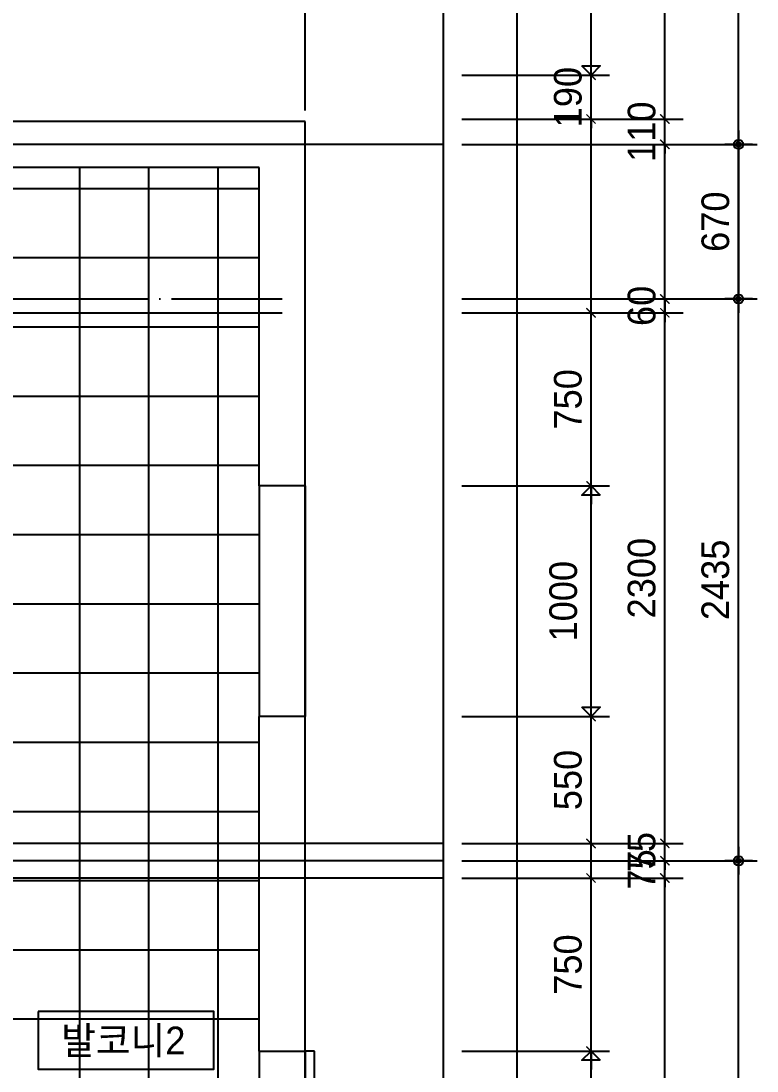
# Model space of a CAD drawing. Header units: millimetres. Extents: x -24416 to 92204, y -190080 to 23760.
# Drawn here: x 21945 to 25138, y -61425 to -56874 of the extents above; entities that cross this region are included whole.
import ezdxf
from ezdxf.enums import TextEntityAlignment as Align

# ---------------------------------------------------------------- set-up
doc = ezdxf.new("R2010")
doc.units = ezdxf.units.MM
doc.header["$LTSCALE"] = 50
doc.linetypes.add('AUDIT_D_220706163347-0', pattern=[0])
doc.linetypes.add('CEN', pattern=[62, 60, -1, 0, -1])
doc.layers.get('defpoints').update_dxf_attribs({"color": 139})
for name, color, linetype in [('AA-XXXX-DIMS', 7, 'Continuous'), ('ARDM', 7, 'Continuous'), ('CEN_CON', 1, 'CEN'), ('CEN_WALL', 12, 'CEN'), ('CONC', 2, 'Continuous'), ('DIM', 7, 'AUDIT_D_220706163347-0'), ('ELE3_CON', 7, 'Continuous'), ('X - 단위세대$0$ETC', 6, 'Continuous'), ('바닥타일', 8, 'Continuous'), ('실명', 3, 'AUDIT_D_220706163347-0'), ('실명박스', 7, 'AUDIT_D_220706163347-0')]:
    doc.layers.add(name, color=color, linetype=linetype)
doc.layers.add('MC', color=135, linetype='Continuous', plot=False)
doc.styles.add('HAUD01', font='Dotum.ttf')
doc.styles.add('맑은고딕', font='malgun.ttf', dxfattribs={"width": 0.9})
doc.dimstyles.new('DIM_40', dxfattribs={"dimscale": 40, "dimtxt": 3, "dimasz": 1, "dimexe": 2, "dimexo": 2, "dimgap": 1, "dimtad": 1, "dimdec": 0, "dimzin": 0, "dimdsep": 46, "dimtxsty": '맑은고딕', "dimblk1": 'DIMDOT', "dimblk2": 'DIMDOT', "dimsah": 1, "dimcen": 0.09, "dimdle": 2, "dimclrd": 7, "dimclre": 7, "dimclrt": 3, "dimadec": 0, "dimazin": 0, "dimtfac": 1, "dimtdec": 0, "dimtix": 1, "dimtmove": 2, "dimatfit": 3, "dimldrblk": 'DIMDOT', "dimfxl": 2, "dimtolj": 1, "dimtzin": 0, "dimarcsym": 0})
doc.dimstyles.new('MCDIM_40', dxfattribs={"dimscale": 40, "dimtxt": 3, "dimasz": 1, "dimexe": 2, "dimexo": 2, "dimgap": 1, "dimtad": 1, "dimdec": 0, "dimzin": 0, "dimdsep": 46, "dimtxsty": '맑은고딕', "dimblk1": 'ARCHTICK', "dimblk2": 'ARCHTICK', "dimsah": 1, "dimcen": 0.09, "dimdle": 2, "dimclrd": 7, "dimclre": 7, "dimclrt": 3, "dimadec": 0, "dimazin": 0, "dimtfac": 1, "dimtdec": 0, "dimtix": 1, "dimtmove": 2, "dimatfit": 3, "dimldrblk": 'ARCHTICK', "dimfxl": 1, "dimtolj": 1, "dimtzin": 0, "dimarcsym": 0})
doc.dimstyles.new('외부80-WIN', dxfattribs={"dimscale": 40, "dimtxt": 3, "dimasz": 1, "dimexe": 2, "dimexo": 2.5, "dimgap": 1.5, "dimtad": 1, "dimdec": 0, "dimzin": 0, "dimdsep": 46, "dimtxsty": '맑은고딕', "dimblk": 'DO2-2', "dimblk1": 'DO2-2', "dimblk2": 'DIMDOT', "dimcen": 0.09, "dimdle": 2, "dimclrd": 7, "dimclre": 7, "dimclrt": 3, "dimadec": 0, "dimazin": 0, "dimtfac": 1, "dimtdec": 0, "dimtix": 1, "dimtmove": 2, "dimatfit": 3, "dimldrblk": 'DO2-2', "dimfxl": 1, "dimtolj": 1, "dimtzin": 0, "dimarcsym": 0})

# ---------------------------------------------------------------- blocks, each defined once
blk = doc.blocks.new('U-84B(기본)', base_point=(204212.1, -50484.6))
at = {"layer": '바닥타일'}
h = blk.add_hatch(dxfattribs=at)
h.set_pattern_fill('_USER', color=256, scale=300, double=1, pattern_type=0)
h.set_pattern_definition([(0, (-300, 0), (0, 300), []), (90, (-300, 0), (-300, 2e-14), [])])
h.paths.add_polyline_path([(217187.1, -41924.6), (218912.1, -41924.6), (218912.1, -48794.6), (217807.1, -48794.6), (217807.1, -44604.6), (217187.1, -44604.6)])
at = {"layer": 'CEN_CON'}
for p, q in [((219112.1, -50977.8), (219112.1, -38454.6)), ((219712.1, -41824.6), (214787.1, -41824.6))]:
    blk.add_line(p, q, dxfattribs=at)
at = {"layer": 'CEN_WALL'}
for p, q in [((215432.1, -42494.6), (219012.1, -42494.6)), ((219712.1, -44929.6), (214787.1, -44929.6))]:
    blk.add_line(p, q, dxfattribs=at)
at = {"layer": 'CONC'}
for p, q in [((219112.1, -41724.6), (216592.1, -41724.6)), ((219112.1, -43304.6), (219112.1, -41724.6)), ((218912.1, -41924.6), (215084.1, -41924.6)), ((218912.1, -43304.6), (218912.1, -41924.6)), ((219112.1, -43304.6), (218912.1, -43304.6)), ((218912.1, -45754.6), (218912.1, -44304.6)), ((219112.1, -44304.6), (218912.1, -44304.6)), ((219112.1, -45754.6), (219112.1, -44304.6)), ((218912.1, -45754.6), (219112.1, -45754.6))]:
    blk.add_line(p, q, dxfattribs=at)
at = {"layer": 'ELE3_CON'}
for p, q in [((218912.1, -43304.6), (218912.1, -44304.6)), ((219112.1, -43304.6), (219112.1, -44304.6)), ((218912.1, -45754.6), (218912.1, -47854.6))]:
    blk.add_line(p, q, dxfattribs=at)
at = {"layer": 'MC'}
for p, q in [((215432.1, -42554.6), (219012.1, -42554.6)), ((219712.1, -44854.6), (214787.1, -44854.6)), ((219712.1, -45004.6), (214787.1, -45004.6))]:
    blk.add_line(p, q, dxfattribs=at)
at = {"layer": 'X - 단위세대$0$ETC'}
blk.add_lwpolyline([(219152.1, -45754.6), (219112.1, -45754.6), (219112.1, -47854.6), (219152.1, -47854.6), (219152.1, -45754.6)], dxfattribs=at)
blk = doc.blocks.new('_ArchTick')
at = {"color": 0, "linetype": 'ByBlock', "const_width": 0.15}
blk.add_lwpolyline([(-0.5, -0.5), (0.5, 0.5)], dxfattribs=at)
blk = doc.blocks.new('*D142')
at = {"layer": 'defpoints', "color": 0, "transparency": 16777216}
for p in [(23778.2, -84199), (24738.2, -84199), (23778.2, -84274)]:
    blk.add_point(p, dxfattribs=at)
at = {"layer": 'DIM', "color": 7, "lineweight": -2, "transparency": 16777216}
for p, q in [((24738.2, -84199), (24738.2, -84159)), ((23858.2, -84199), (24818.2, -84199)), ((24738.2, -84274), (24738.2, -84199)), ((23858.2, -84274), (24818.2, -84274)), ((24738.2, -84274), (24738.2, -84314))]:
    blk.add_line(p, q, dxfattribs=at)
at = {"layer": 'DIM', "color": 7, "lineweight": -2, "transparency": 16777216, "xscale": 40, "yscale": 40, "zscale": 40}
for p, rotation in [((24738.2, -84199), 270), ((24738.2, -84274), 90)]:
    blk.add_blockref('_ArchTick', p, dxfattribs=dict(at, rotation=rotation))
at = {"layer": 'DIM', "color": 3, "transparency": 16777216, "insert": (24638.1, -84236.5), "char_height": 120, "attachment_point": 5, "rotation": 90, "style": 'HAUD01'}
blk.add_mtext('\\A1;75', dxfattribs=at)
blk = doc.blocks.new('*D143')
at = {"layer": 'defpoints', "color": 0, "transparency": 16777216}
for p in [(23778.2, -81899), (24738.2, -81899), (23778.2, -84199)]:
    blk.add_point(p, dxfattribs=at)
at = {"layer": 'DIM', "color": 7, "lineweight": -2, "transparency": 16777216}
for p, q in [((24738.2, -84279), (24738.2, -81819)), ((23858.2, -81899), (24818.2, -81899)), ((23858.2, -84199), (24818.2, -84199))]:
    blk.add_line(p, q, dxfattribs=at)
at = {"layer": 'DIM', "color": 7, "lineweight": -2, "transparency": 16777216, "xscale": 40, "yscale": 40, "zscale": 40}
for p, rotation in [((24738.2, -81899), 90), ((24738.2, -84199), 270)]:
    blk.add_blockref('_ArchTick', p, dxfattribs=dict(at, rotation=rotation))
at = {"layer": 'DIM', "color": 3, "transparency": 16777216, "insert": (24638.1, -83049), "char_height": 120, "attachment_point": 5, "rotation": 90, "style": 'HAUD01'}
blk.add_mtext('\\A1;2300', dxfattribs=at)
blk = doc.blocks.new('*D144')
at = {"layer": 'defpoints', "color": 0, "transparency": 16777216}
for p in [(23778.2, -81839), (23778.2, -81899), (24738.2, -81899)]:
    blk.add_point(p, dxfattribs=at)
at = {"layer": 'DIM', "color": 7, "lineweight": -2, "transparency": 16777216}
for p, q in [((24738.2, -81839), (24738.2, -81799)), ((23858.2, -81839), (24818.2, -81839)), ((24738.2, -81839), (24738.2, -81899)), ((23858.2, -81899), (24818.2, -81899)), ((24738.2, -81899), (24738.2, -81939))]:
    blk.add_line(p, q, dxfattribs=at)
at = {"layer": 'DIM', "color": 7, "lineweight": -2, "transparency": 16777216, "xscale": 40, "yscale": 40, "zscale": 40}
for p, rotation in [((24738.2, -81839), 270), ((24738.2, -81899), 90)]:
    blk.add_blockref('_ArchTick', p, dxfattribs=dict(at, rotation=rotation))
at = {"layer": 'DIM', "color": 3, "transparency": 16777216, "insert": (24638.1, -81869), "char_height": 120, "attachment_point": 5, "rotation": 90, "style": 'HAUD01'}
blk.add_mtext('\\A1;60', dxfattribs=at)
blk = doc.blocks.new('DIMDOT')
at = {"layer": 'AA-XXXX-DIMS'}
for p, q in [((0, -1.5), (0, 1.5)), ((-1.5, 0), (1.5, 0))]:
    blk.add_line(p, q, dxfattribs=at)
for radius in [0.5, 0.25]:
    blk.add_circle((0, 0), radius, dxfattribs=at)
blk = doc.blocks.new('*D145')
at = {"layer": 'defpoints', "color": 0, "transparency": 16777216}
for p in [(23778.2, -81169), (23778.2, -81839), (25058.2, -81839)]:
    blk.add_point(p, dxfattribs=at)
at = {"layer": 'DIM', "color": 7, "lineweight": -2, "transparency": 16777216}
for p, q in [((23858.2, -81169), (25138.2, -81169)), ((25058.2, -81209), (25058.2, -81799)), ((23858.2, -81839), (25138.2, -81839))]:
    blk.add_line(p, q, dxfattribs=at)
at = {"layer": 'DIM', "color": 7, "lineweight": -2, "transparency": 16777216, "xscale": 40, "yscale": 40, "zscale": 40}
for p, rotation in [((25058.2, -81169), 90), ((25058.2, -81839), 270)]:
    blk.add_blockref('DIMDOT', p, dxfattribs=dict(at, rotation=rotation))
at = {"layer": 'DIM', "color": 3, "transparency": 16777216, "insert": (24958.1, -81504), "char_height": 120, "attachment_point": 5, "rotation": 90, "style": 'HAUD01'}
blk.add_mtext('\\A1;670', dxfattribs=at)
blk = doc.blocks.new('*D146')
at = {"layer": 'defpoints', "color": 0, "transparency": 16777216}
for p in [(23778.2, -81059), (24738.2, -81059), (23778.2, -81169)]:
    blk.add_point(p, dxfattribs=at)
at = {"layer": 'DIM', "color": 7, "lineweight": -2, "transparency": 16777216}
for p, q in [((24738.2, -81059), (24738.2, -81019)), ((23858.2, -81059), (24818.2, -81059)), ((24738.2, -81169), (24738.2, -81059)), ((23858.2, -81169), (24818.2, -81169)), ((24738.2, -81169), (24738.2, -81209))]:
    blk.add_line(p, q, dxfattribs=at)
at = {"layer": 'DIM', "color": 7, "lineweight": -2, "transparency": 16777216, "xscale": 40, "yscale": 40, "zscale": 40}
for p, rotation in [((24738.2, -81059), 270), ((24738.2, -81169), 90)]:
    blk.add_blockref('_ArchTick', p, dxfattribs=dict(at, rotation=rotation))
at = {"layer": 'DIM', "color": 3, "transparency": 16777216, "insert": (24638.1, -81114), "char_height": 120, "attachment_point": 5, "rotation": 90, "style": 'HAUD01'}
blk.add_mtext('\\A1;110', dxfattribs=at)
blk = doc.blocks.new('*D147')
at = {"layer": 'defpoints', "color": 0, "transparency": 16777216}
for p in [(23778.2, -79019), (24738.2, -79019), (23778.2, -81059)]:
    blk.add_point(p, dxfattribs=at)
at = {"layer": 'DIM', "color": 7, "lineweight": -2, "transparency": 16777216}
for p, q in [((24738.2, -81139), (24738.2, -78939)), ((23858.2, -79019), (24818.2, -79019)), ((23858.2, -81059), (24818.2, -81059))]:
    blk.add_line(p, q, dxfattribs=at)
at = {"layer": 'DIM', "color": 7, "lineweight": -2, "transparency": 16777216, "xscale": 40, "yscale": 40, "zscale": 40}
for p, rotation in [((24738.2, -79019), 90), ((24738.2, -81059), 270)]:
    blk.add_blockref('_ArchTick', p, dxfattribs=dict(at, rotation=rotation))
at = {"layer": 'DIM', "color": 3, "transparency": 16777216, "insert": (24638.1, -80039), "char_height": 120, "attachment_point": 5, "rotation": 90, "style": 'HAUD01'}
blk.add_mtext('\\A1;2040', dxfattribs=at)
blk = doc.blocks.new('*D426')
at = {"layer": 'defpoints', "color": 0, "transparency": 16777216}
for p in [(23778.2, -84274), (25058.2, -84274), (23778.2, -88149)]:
    blk.add_point(p, dxfattribs=at)
at = {"layer": 'DIM', "color": 7, "lineweight": -2, "transparency": 16777216}
for p, q in [((23858.2, -84274), (25138.2, -84274)), ((25058.2, -88109), (25058.2, -84314)), ((23858.2, -88149), (25138.2, -88149))]:
    blk.add_line(p, q, dxfattribs=at)
at = {"layer": 'DIM', "color": 7, "lineweight": -2, "transparency": 16777216, "xscale": 40, "yscale": 40, "zscale": 40}
for p, rotation in [((25058.2, -84274), 90), ((25058.2, -88149), 270)]:
    blk.add_blockref('DIMDOT', p, dxfattribs=dict(at, rotation=rotation))
at = {"layer": 'DIM', "color": 3, "transparency": 16777216, "insert": (24958.1, -86211.5), "char_height": 120, "attachment_point": 5, "rotation": 90, "style": 'HAUD01'}
blk.add_mtext('\\A1;3875', dxfattribs=at)
blk = doc.blocks.new('*D427')
at = {"layer": 'defpoints', "color": 0, "transparency": 16777216}
for p in [(23778.2, -81839), (25058.2, -81839), (23778.2, -84274)]:
    blk.add_point(p, dxfattribs=at)
at = {"layer": 'DIM', "color": 7, "lineweight": -2, "transparency": 16777216}
for p, q in [((23858.2, -81839), (25138.2, -81839)), ((25058.2, -84234), (25058.2, -81879)), ((23858.2, -84274), (25138.2, -84274))]:
    blk.add_line(p, q, dxfattribs=at)
at = {"layer": 'DIM', "color": 7, "lineweight": -2, "transparency": 16777216, "xscale": 40, "yscale": 40, "zscale": 40}
for p, rotation in [((25058.2, -81839), 90), ((25058.2, -84274), 270)]:
    blk.add_blockref('DIMDOT', p, dxfattribs=dict(at, rotation=rotation))
at = {"layer": 'DIM', "color": 3, "transparency": 16777216, "insert": (24958.1, -83056.5), "char_height": 120, "attachment_point": 5, "rotation": 90, "style": 'HAUD01'}
blk.add_mtext('\\A1;2435', dxfattribs=at)
blk = doc.blocks.new('*D428')
at = {"layer": 'defpoints', "color": 0, "transparency": 16777216}
for p in [(23778.2, -78884), (25058.2, -78884), (23778.2, -81169)]:
    blk.add_point(p, dxfattribs=at)
at = {"layer": 'DIM', "color": 7, "lineweight": -2, "transparency": 16777216}
for p, q in [((23858.2, -78884), (25138.2, -78884)), ((25058.2, -81129), (25058.2, -78924)), ((23858.2, -81169), (25138.2, -81169))]:
    blk.add_line(p, q, dxfattribs=at)
at = {"layer": 'DIM', "color": 7, "lineweight": -2, "transparency": 16777216, "xscale": 40, "yscale": 40, "zscale": 40}
for p, rotation in [((25058.2, -78884), 90), ((25058.2, -81169), 270)]:
    blk.add_blockref('DIMDOT', p, dxfattribs=dict(at, rotation=rotation))
at = {"layer": 'DIM', "color": 3, "transparency": 16777216, "insert": (24958.1, -80026.5), "char_height": 120, "attachment_point": 5, "rotation": 90, "style": 'HAUD01'}
blk.add_mtext('\\A1;2285', dxfattribs=at)
blk = doc.blocks.new('*D431')
at = {"layer": 'defpoints', "color": 0, "transparency": 16777216}
for p in [(23778.2, -84349), (24738.2, -84349), (23778.2, -87949)]:
    blk.add_point(p, dxfattribs=at)
at = {"layer": 'DIM', "color": 7, "lineweight": -2, "transparency": 16777216}
for p, q in [((24738.2, -88029), (24738.2, -84269)), ((23858.2, -84349), (24818.2, -84349)), ((23858.2, -87949), (24818.2, -87949))]:
    blk.add_line(p, q, dxfattribs=at)
at = {"layer": 'DIM', "color": 7, "lineweight": -2, "transparency": 16777216, "xscale": 40, "yscale": 40, "zscale": 40}
for p, rotation in [((24738.2, -84349), 90), ((24738.2, -87949), 270)]:
    blk.add_blockref('_ArchTick', p, dxfattribs=dict(at, rotation=rotation))
at = {"layer": 'DIM', "color": 3, "transparency": 16777216, "insert": (24638.1, -86149), "char_height": 120, "attachment_point": 5, "rotation": 90, "style": 'HAUD01'}
blk.add_mtext('\\A1;3600', dxfattribs=at)
blk = doc.blocks.new('*D432')
at = {"layer": 'defpoints', "color": 0, "transparency": 16777216}
for p in [(23778.2, -84274), (24738.2, -84274), (23778.2, -84349)]:
    blk.add_point(p, dxfattribs=at)
at = {"layer": 'DIM', "color": 7, "lineweight": -2, "transparency": 16777216}
for p, q in [((24738.2, -84274), (24738.2, -84234)), ((23858.2, -84274), (24818.2, -84274)), ((24738.2, -84349), (24738.2, -84274)), ((23858.2, -84349), (24818.2, -84349)), ((24738.2, -84349), (24738.2, -84389))]:
    blk.add_line(p, q, dxfattribs=at)
at = {"layer": 'DIM', "color": 7, "lineweight": -2, "transparency": 16777216, "xscale": 40, "yscale": 40, "zscale": 40}
for p, rotation in [((24738.2, -84274), 270), ((24738.2, -84349), 90)]:
    blk.add_blockref('_ArchTick', p, dxfattribs=dict(at, rotation=rotation))
at = {"layer": 'DIM', "color": 3, "transparency": 16777216, "insert": (24638.1, -84311.5), "char_height": 120, "attachment_point": 5, "rotation": 90, "style": 'HAUD01'}
blk.add_mtext('\\A1;75', dxfattribs=at)
blk = doc.blocks.new('DO2-2')
at = {"layer": 'ARDM'}
blk.add_line((0, 0), (-2, 0), dxfattribs=at)
blk.add_lwpolyline([(-1, -1), (-1, 1), (0, 0)], close=True, dxfattribs=at)
blk = doc.blocks.new('*D434')
at = {"layer": 'defpoints', "color": 0, "transparency": 16777216}
for p in [(23778.2, -85099), (24418.2, -85099), (23778.2, -87199)]:
    blk.add_point(p, dxfattribs=at)
at = {"layer": 'DIM', "color": 7, "lineweight": -2, "transparency": 16777216}
for p, q in [((23878.2, -85099), (24498.2, -85099)), ((24418.2, -87159), (24418.2, -85139)), ((23878.2, -87199), (24498.2, -87199))]:
    blk.add_line(p, q, dxfattribs=at)
at = {"layer": 'DIM', "color": 7, "lineweight": -2, "transparency": 16777216, "xscale": 40, "yscale": 40, "zscale": 40}
for p, rotation in [((24418.2, -85099), 90), ((24418.2, -87199), 270)]:
    blk.add_blockref('DO2-2', p, dxfattribs=dict(at, rotation=rotation))
at = {"layer": 'DIM', "color": 3, "transparency": 16777216, "insert": (24298.1, -86149), "char_height": 120, "attachment_point": 5, "rotation": 90, "style": 'HAUD01'}
blk.add_mtext('\\A1;2100', dxfattribs=at)
blk = doc.blocks.new('*D435')
at = {"layer": 'defpoints', "color": 0, "transparency": 16777216}
for p in [(23778.2, -84349), (24418.2, -84349), (23778.2, -85099)]:
    blk.add_point(p, dxfattribs=at)
at = {"layer": 'DIM', "color": 7, "lineweight": -2, "transparency": 16777216}
for p, q in [((24418.2, -85179), (24418.2, -84269)), ((23858.2, -84349), (24498.2, -84349)), ((23858.2, -85099), (24498.2, -85099))]:
    blk.add_line(p, q, dxfattribs=at)
at = {"layer": 'DIM', "color": 7, "lineweight": -2, "transparency": 16777216, "xscale": 40, "yscale": 40, "zscale": 40}
for p, rotation in [((24418.2, -84349), 90), ((24418.2, -85099), 270)]:
    blk.add_blockref('_ArchTick', p, dxfattribs=dict(at, rotation=rotation))
at = {"layer": 'DIM', "color": 3, "transparency": 16777216, "insert": (24318.1, -84724), "char_height": 120, "attachment_point": 5, "rotation": 90, "style": 'HAUD01'}
blk.add_mtext('\\A1;750', dxfattribs=at)
blk = doc.blocks.new('*D436')
at = {"layer": 'defpoints', "color": 0, "transparency": 16777216}
for p in [(23778.2, -83649), (24418.2, -83649), (23778.2, -84199)]:
    blk.add_point(p, dxfattribs=at)
at = {"layer": 'DIM', "color": 7, "lineweight": -2, "transparency": 16777216}
for p, q in [((24418.2, -84279), (24418.2, -83569)), ((23858.2, -83649), (24498.2, -83649)), ((23858.2, -84199), (24498.2, -84199))]:
    blk.add_line(p, q, dxfattribs=at)
at = {"layer": 'DIM', "color": 7, "lineweight": -2, "transparency": 16777216, "xscale": 40, "yscale": 40, "zscale": 40}
for p, rotation in [((24418.2, -83649), 90), ((24418.2, -84199), 270)]:
    blk.add_blockref('_ArchTick', p, dxfattribs=dict(at, rotation=rotation))
at = {"layer": 'DIM', "color": 3, "transparency": 16777216, "insert": (24318.1, -83924), "char_height": 120, "attachment_point": 5, "rotation": 90, "style": 'HAUD01'}
blk.add_mtext('\\A1;550', dxfattribs=at)
blk = doc.blocks.new('*D437')
at = {"layer": 'defpoints', "color": 0, "transparency": 16777216}
for p in [(23778.2, -82649), (24418.2, -82649), (23778.2, -83649)]:
    blk.add_point(p, dxfattribs=at)
at = {"layer": 'DIM', "color": 7, "lineweight": -2, "transparency": 16777216}
for p, q in [((23878.2, -82649), (24498.2, -82649)), ((24418.2, -83609), (24418.2, -82689)), ((23878.2, -83649), (24498.2, -83649))]:
    blk.add_line(p, q, dxfattribs=at)
at = {"layer": 'DIM', "color": 7, "lineweight": -2, "transparency": 16777216, "xscale": 40, "yscale": 40, "zscale": 40}
for p, rotation in [((24418.2, -82649), 90), ((24418.2, -83649), 270)]:
    blk.add_blockref('DO2-2', p, dxfattribs=dict(at, rotation=rotation))
at = {"layer": 'DIM', "color": 3, "transparency": 16777216, "insert": (24298.1, -83149), "char_height": 120, "attachment_point": 5, "rotation": 90, "style": 'HAUD01'}
blk.add_mtext('\\A1;1000', dxfattribs=at)
blk = doc.blocks.new('*D438')
at = {"layer": 'defpoints', "color": 0, "transparency": 16777216}
for p in [(23778.2, -81899), (24418.2, -81899), (23778.2, -82649)]:
    blk.add_point(p, dxfattribs=at)
at = {"layer": 'DIM', "color": 7, "lineweight": -2, "transparency": 16777216}
for p, q in [((24418.2, -82729), (24418.2, -81819)), ((23858.2, -81899), (24498.2, -81899)), ((23858.2, -82649), (24498.2, -82649))]:
    blk.add_line(p, q, dxfattribs=at)
at = {"layer": 'DIM', "color": 7, "lineweight": -2, "transparency": 16777216, "xscale": 40, "yscale": 40, "zscale": 40}
for p, rotation in [((24418.2, -81899), 90), ((24418.2, -82649), 270)]:
    blk.add_blockref('_ArchTick', p, dxfattribs=dict(at, rotation=rotation))
at = {"layer": 'DIM', "color": 3, "transparency": 16777216, "insert": (24318.1, -82274), "char_height": 120, "attachment_point": 5, "rotation": 90, "style": 'HAUD01'}
blk.add_mtext('\\A1;750', dxfattribs=at)
blk = doc.blocks.new('*D439')
at = {"layer": 'defpoints', "color": 0, "transparency": 16777216}
for p in [(23778.2, -80869), (24418.2, -80869), (23778.2, -81059)]:
    blk.add_point(p, dxfattribs=at)
at = {"layer": 'DIM', "color": 7, "lineweight": -2, "transparency": 16777216}
for p, q in [((24418.2, -80869), (24418.2, -80829)), ((23858.2, -80869), (24498.2, -80869)), ((24418.2, -81059), (24418.2, -80869)), ((23858.2, -81059), (24498.2, -81059)), ((24418.2, -81059), (24418.2, -81099))]:
    blk.add_line(p, q, dxfattribs=at)
at = {"layer": 'DIM', "color": 7, "lineweight": -2, "transparency": 16777216, "xscale": 40, "yscale": 40, "zscale": 40}
for p, rotation in [((24418.2, -80869), 270), ((24418.2, -81059), 90)]:
    blk.add_blockref('_ArchTick', p, dxfattribs=dict(at, rotation=rotation))
at = {"layer": 'DIM', "color": 3, "transparency": 16777216, "insert": (24318.1, -80964), "char_height": 120, "attachment_point": 5, "rotation": 90, "style": 'HAUD01'}
blk.add_mtext('\\A1;190', dxfattribs=at)
blk = doc.blocks.new('*D440')
at = {"layer": 'defpoints', "color": 0, "transparency": 16777216}
for p in [(23778.2, -79969), (24418.2, -79969), (23778.2, -80869)]:
    blk.add_point(p, dxfattribs=at)
at = {"layer": 'DIM', "color": 7, "lineweight": -2, "transparency": 16777216}
for p, q in [((23878.2, -79969), (24498.2, -79969)), ((24418.2, -80829), (24418.2, -80009)), ((23878.2, -80869), (24498.2, -80869))]:
    blk.add_line(p, q, dxfattribs=at)
at = {"layer": 'DIM', "color": 7, "lineweight": -2, "transparency": 16777216, "xscale": 40, "yscale": 40, "zscale": 40}
for p, rotation in [((24418.2, -79969), 90), ((24418.2, -80869), 270)]:
    blk.add_blockref('DO2-2', p, dxfattribs=dict(at, rotation=rotation))
at = {"layer": 'DIM', "color": 3, "transparency": 16777216, "insert": (24298.1, -80419), "char_height": 120, "attachment_point": 5, "rotation": 90, "style": 'HAUD01'}
blk.add_mtext('\\A1;900', dxfattribs=at)
blk = doc.blocks.new('DIM-1108')
at = {"layer": 'DIM'}
for base, p1, p2, angle, dimstyle, override, picture, middle in [((25058.2, -78884), (23778.2, -81169), (23778.2, -78884), 270, 'DIM_40', {"dimscale": 40, "dimtxsty": 'HAUD01'}, '*D428', (24958.1, -80026.5)), ((24738.2, -79019), (23778.2, -81059), (23778.2, -79019), 270, 'MCDIM_40', {"dimtxsty": 'HAUD01'}, '*D147', (24638.1, -80039)), ((24418.2, -79969), (23778.2, -80869), (23778.2, -79969), 270, '외부80-WIN', {"dimtxsty": 'HAUD01'}, '*D440', (24298.1, -80419)), ((24418.2, -80869), (23778.2, -81059), (23778.2, -80869), 270, 'MCDIM_40', {"dimtxsty": 'HAUD01'}, '*D439', (24318.1, -80964)), ((24738.2, -81059), (23778.2, -81169), (23778.2, -81059), 270, 'MCDIM_40', {"dimtxsty": 'HAUD01'}, '*D146', (24638.1, -81114)), ((25058.2, -81839), (23778.2, -81169), (23778.2, -81839), 90, 'DIM_40', {"dimscale": 40, "dimtxsty": 'HAUD01'}, '*D145', (24958.1, -81504)), ((24738.2, -81899), (23778.2, -81839), (23778.2, -81899), 90, 'MCDIM_40', {"dimtxsty": 'HAUD01'}, '*D144', (24638.1, -81869)), ((25058.2, -81839), (23778.2, -84274), (23778.2, -81839), 270, 'DIM_40', {"dimscale": 40, "dimtxsty": 'HAUD01'}, '*D427', (24958.1, -83056.5)), ((24738.2, -81899), (23778.2, -84199), (23778.2, -81899), 270, 'MCDIM_40', {"dimtxsty": 'HAUD01'}, '*D143', (24638.1, -83049)), ((24418.2, -81899), (23778.2, -82649), (23778.2, -81899), 270, 'MCDIM_40', {"dimtxsty": 'HAUD01'}, '*D438', (24318.1, -82274)), ((24418.2, -82649), (23778.2, -83649), (23778.2, -82649), 270, '외부80-WIN', {"dimtxsty": 'HAUD01'}, '*D437', (24298.1, -83149)), ((24418.2, -83649), (23778.2, -84199), (23778.2, -83649), 270, 'MCDIM_40', {"dimtxsty": 'HAUD01'}, '*D436', (24318.1, -83924)), ((24738.2, -84199), (23778.2, -84274), (23778.2, -84199), 270, 'MCDIM_40', {"dimtxsty": 'HAUD01'}, '*D142', (24638.1, -84236.5)), ((25058.2, -84274), (23778.2, -88149), (23778.2, -84274), 270, 'DIM_40', {"dimscale": 40, "dimtxsty": 'HAUD01'}, '*D426', (24958.1, -86211.5)), ((24738.2, -84274), (23778.2, -84349), (23778.2, -84274), 270, 'MCDIM_40', {"dimtxsty": 'HAUD01'}, '*D432', (24638.1, -84311.5)), ((24738.2, -84349), (23778.2, -87949), (23778.2, -84349), 270, 'MCDIM_40', {"dimtxsty": 'HAUD01'}, '*D431', (24638.1, -86149)), ((24418.2, -84349), (23778.2, -85099), (23778.2, -84349), 270, 'MCDIM_40', {"dimtxsty": 'HAUD01'}, '*D435', (24318.1, -84724)), ((24418.2, -85099), (23778.2, -87199), (23778.2, -85099), 270, '외부80-WIN', {"dimtxsty": 'HAUD01'}, '*D434', (24298.1, -86149))]:
    dim = blk.add_linear_dim(base=base, p1=p1, p2=p2, angle=angle, dimstyle=dimstyle, override=override, dxfattribs=at)
    dim.commit()
    dim.dimension.update_dxf_attribs({"geometry": picture, "text_midpoint": middle})

msp = doc.modelspace()

# ---------------------------------------------------------------- linework, layer by layer
at = {"layer": 'defpoints'}
for points in [[(5849.7, -51589.2), (5849.7, -67649), (25058.2, -67649), (25058.2, -51589.2)], [(6169.7, -51909.2), (6169.7, -67329), (24738.2, -67329), (24738.2, -51909.2)], [(6489.7, -52229.2), (6489.7, -67009), (24418.2, -67009), (24418.2, -52229.2)], [(6809.7, -52549.2), (6809.7, -66689), (24098.2, -66689), (24098.2, -52549.2)], [(7129.7, -52869.2), (7129.7, -66369), (23778.2, -66369), (23778.2, -52869.2)]]:
    msp.add_lwpolyline(points, close=True, dxfattribs=at)
at = {"layer": '실명박스'}
msp.add_lwpolyline([(22019.8, -61167.5), (22019.8, -61417.5), (22781.9, -61417.5), (22781.9, -61167.5)], close=True, dxfattribs=at)

# ---------------------------------------------------------------- block references
for name, p in [('DIM-1108', (0, 23760)), ('U-84B(기본)', (8278.2, -66069))]:
    msp.add_blockref(name, p)

# ---------------------------------------------------------------- texts
at = {"layer": '실명', "style": 'HAUD01'}
msp.add_text('발코니2', height=120, dxfattribs=at).set_placement((22389.1, -61291.7), align=Align.MIDDLE)

doc.saveas('drawing.dxf')
